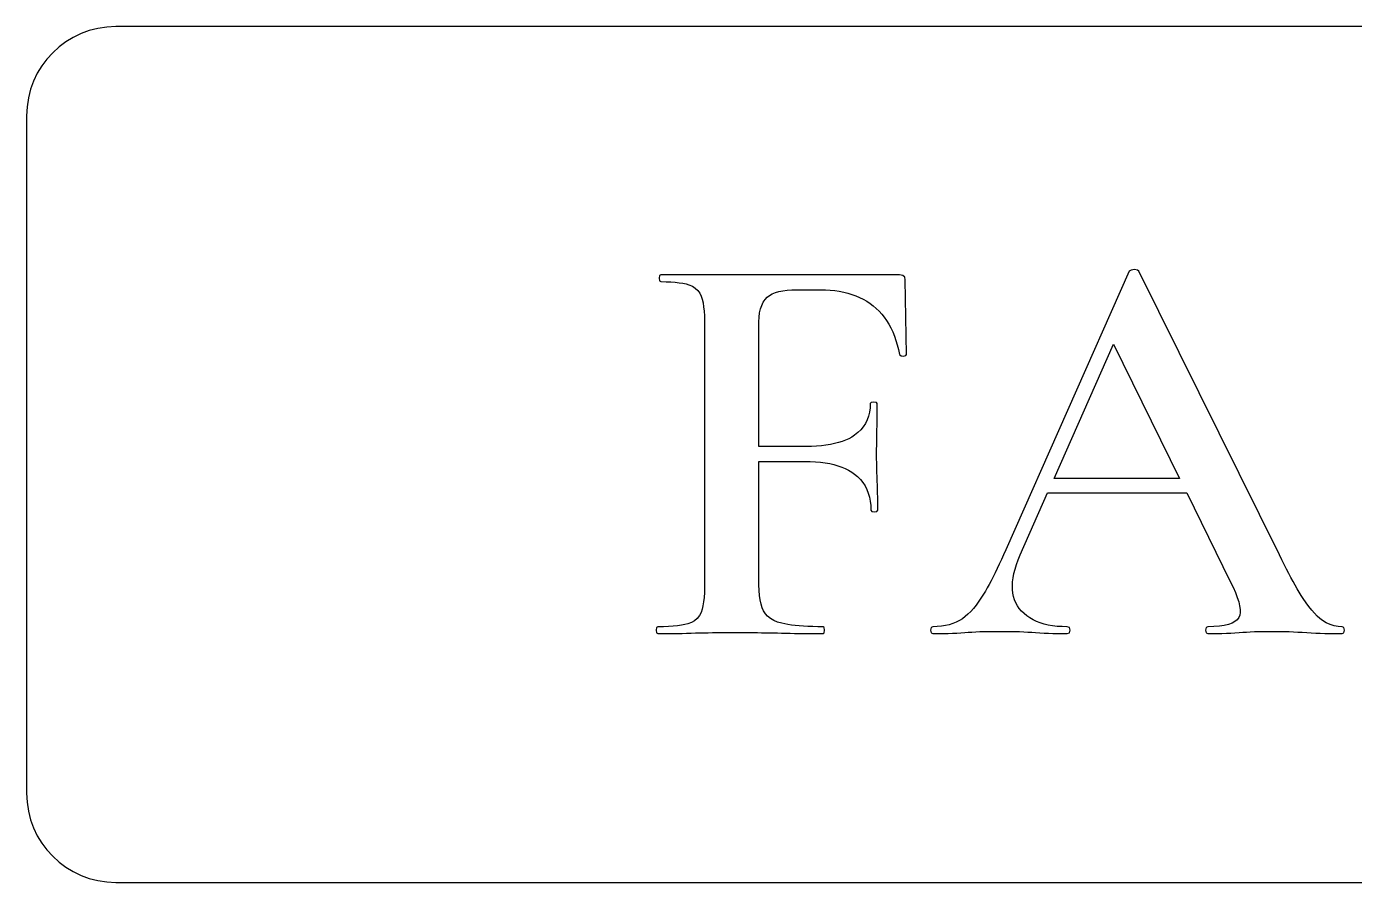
# Model space of a CAD drawing. Header units: millimetres. Extents: x -18.5 to 18.5, y -5.8 to 5.8.
# Drawn here: x -18.5 to -0.65, y -5.75 to 5.75 of the extents above; entities that cross this region are included whole.
import ezdxf

# ---------------------------------------------------------------- set-up
doc = ezdxf.new("R2010")
doc.units = ezdxf.units.MM
doc.layers.add('LETTERING_ETCH', color=7, linetype='Continuous')
doc.layers.add('PLATE_OUTLINE_REFERENCE', color=7, linetype='Continuous')

msp = doc.modelspace()

# ---------------------------------------------------------------- linework, layer by layer
at = {"layer": 'LETTERING_ETCH'}
for p, q in [((-9.990355, 2.403549), (-9.996142, 2.368827)), ((-9.996142, 2.368827), (-9.990355, 2.334105)), ((-9.972994, 2.415123), (-9.990355, 2.403549)), ((-9.990355, 2.334105), (-9.972994, 2.322531)), ((-6.763117, 2.415123), (-9.972994, 2.415123)), ((-9.972994, 2.322531), (-9.90292, 2.321665)), ((-9.90292, 2.321665), (-9.838199, 2.319067)), ((-6.72025, 2.407407), (-6.763117, 2.415123)), ((-6.69453, 2.384259), (-6.72025, 2.407407)), ((-6.685957, 2.345679), (-6.69453, 2.384259)), ((-6.670525, 1.342593), (-6.685957, 2.345679)), ((-3.676698, 2.46142), (-5.335648, -1.280864)), ((-3.65162, 2.478781), (-3.676698, 2.46142)), ((-3.607253, 2.484568), (-3.65162, 2.478781)), ((-3.564815, 2.478781), (-3.607253, 2.484568)), ((-3.545525, 2.46142), (-3.564815, 2.478781)), ((-1.655093, -1.350309), (-3.545525, 2.46142)), ((-9.838199, 2.319067), (-9.778833, 2.314736)), ((-9.778833, 2.314736), (-9.72482, 2.308673)), ((-9.72482, 2.308673), (-9.676162, 2.300879)), ((-9.676162, 2.300879), (-9.632858, 2.291352)), ((-9.632858, 2.291352), (-9.594907, 2.280093)), ((-9.594907, 2.280093), (-9.548765, 2.26034)), ((-9.548765, 2.26034), (-9.509105, 2.235031)), ((-9.509105, 2.235031), (-9.475926, 2.204167)), ((-9.475926, 2.204167), (-9.449228, 2.167747)), ((-9.449228, 2.167747), (-9.429012, 2.125772)), ((-8.510983, 2.137707), (-8.474875, 2.158083)), ((-8.474875, 2.158083), (-8.433341, 2.175323)), ((-8.433341, 2.175323), (-8.386381, 2.189429)), ((-8.386381, 2.189429), (-8.333996, 2.2004)), ((-8.333996, 2.2004), (-8.276186, 2.208237)), ((-8.276186, 2.208237), (-8.212951, 2.212939)), ((-8.212951, 2.212939), (-8.14429, 2.214506)), ((-8.14429, 2.214506), (-7.827932, 2.214506)), ((-7.827932, 2.214506), (-7.761273, 2.213228)), ((-7.761273, 2.213228), (-7.696622, 2.209393)), ((-7.696622, 2.209393), (-7.633981, 2.203001)), ((-7.633981, 2.203001), (-7.573348, 2.194052)), ((-7.573348, 2.194052), (-7.514724, 2.182546)), ((-7.514724, 2.182546), (-7.45811, 2.168484)), ((-7.45811, 2.168484), (-7.403504, 2.151865)), ((-7.403504, 2.151865), (-7.350907, 2.132689)), ((-9.429012, 2.125772), (-9.416045, 2.08537)), ((-9.416045, 2.08537), (-9.405436, 2.038752)), ((-9.405436, 2.038752), (-9.397184, 1.985918)), ((-9.397184, 1.985918), (-9.391289, 1.926869)), ((-8.632999, 1.956727), (-8.617016, 2.004126)), ((-8.617016, 2.004126), (-8.596466, 2.04617)), ((-8.596466, 2.04617), (-8.57135, 2.082861)), ((-8.57135, 2.082861), (-8.541667, 2.114198)), ((-8.541667, 2.114198), (-8.510983, 2.137707)), ((-7.350907, 2.132689), (-7.300319, 2.110956)), ((-7.300319, 2.110956), (-7.25174, 2.086666)), ((-7.25174, 2.086666), (-7.205169, 2.05982)), ((-7.205169, 2.05982), (-7.160608, 2.030417)), ((-7.160608, 2.030417), (-7.118056, 1.998457)), ((-7.118056, 1.998457), (-7.077603, 1.963894)), ((-7.077603, 1.963894), (-7.039343, 1.926684)), ((-9.391289, 1.926869), (-9.387753, 1.861604)), ((-9.387753, 1.861604), (-9.386574, 1.790123)), ((-9.386574, 1.790123), (-9.386574, -1.782407)), ((-8.653549, 1.782407), (-8.651266, 1.845868)), ((-8.651266, 1.845868), (-8.644416, 1.903975)), ((-8.644416, 1.903975), (-8.632999, 1.956727)), ((-7.039343, 1.926684), (-7.003274, 1.886825)), ((-7.003274, 1.886825), (-6.969396, 1.844318)), ((-6.969396, 1.844318), (-6.93771, 1.799164)), ((-6.93771, 1.799164), (-6.908216, 1.751361)), ((-8.653549, 0.108025), (-8.653549, 1.782407)), ((-6.908216, 1.751361), (-6.880913, 1.700909)), ((-6.880913, 1.700909), (-6.855801, 1.64781)), ((-6.855801, 1.64781), (-6.832881, 1.592063)), ((-6.832881, 1.592063), (-6.812153, 1.533668)), ((-6.812153, 1.533668), (-6.793616, 1.472624)), ((-6.793616, 1.472624), (-6.777271, 1.408932)), ((-4.687154, -0.324074), (-3.885684, 1.481258)), ((-3.885684, 1.481258), (-2.997885, -0.324074)), ((-6.777271, 1.408932), (-6.763117, 1.342593)), ((-6.763117, 1.342593), (-6.741898, 1.326196)), ((-6.741898, 1.326196), (-6.709105, 1.323302)), ((-6.709105, 1.323302), (-6.68017, 1.330054)), ((-6.68017, 1.330054), (-6.670525, 1.342593)), ((-7.167114, 0.569559), (-7.180213, 0.515689)), ((-7.159255, 0.626572), (-7.167114, 0.569559)), ((-7.156636, 0.686728), (-7.159255, 0.626572)), ((-7.145062, 0.698302), (-7.156636, 0.686728)), ((-7.11034, 0.70216), (-7.145062, 0.698302)), ((-7.075617, 0.698302), (-7.11034, 0.70216)), ((-7.064043, 0.686728), (-7.075617, 0.698302)), ((-7.064752, 0.489733), (-7.064358, 0.550674)), ((-7.064358, 0.550674), (-7.064122, 0.616339)), ((-7.064122, 0.616339), (-7.064043, 0.686728)), ((-7.250943, 0.372942), (-7.284998, 0.331647)), ((-7.222127, 0.417381), (-7.250943, 0.372942)), ((-7.19855, 0.464963), (-7.222127, 0.417381)), ((-7.180213, 0.515689), (-7.19855, 0.464963)), ((-7.066878, 0.335254), (-7.066012, 0.382023)), ((-7.066012, 0.382023), (-7.065303, 0.433516)), ((-7.065303, 0.433516), (-7.064752, 0.489733)), ((-7.489149, 0.19266), (-7.53558, 0.174897)), ((-7.44588, 0.212513), (-7.489149, 0.19266)), ((-7.405773, 0.234455), (-7.44588, 0.212513)), ((-7.368827, 0.258488), (-7.405773, 0.234455)), ((-7.324293, 0.293496), (-7.368827, 0.258488)), ((-7.284998, 0.331647), (-7.324293, 0.293496)), ((-7.071142, 0.123765), (-7.07037, 0.180864)), ((-7.07037, 0.180864), (-7.06929, 0.237346)), ((-7.06929, 0.237346), (-7.067901, 0.29321)), ((-7.067901, 0.29321), (-7.066878, 0.335254)), ((-8.020833, 0.108025), (-8.653549, 0.108025)), ((-7.949112, 0.10907), (-8.020833, 0.108025)), ((-7.880551, 0.112204), (-7.949112, 0.10907)), ((-7.815152, 0.117429), (-7.880551, 0.112204)), ((-7.752915, 0.124743), (-7.815152, 0.117429)), ((-7.693839, 0.134147), (-7.752915, 0.124743)), ((-7.637924, 0.14564), (-7.693839, 0.134147)), ((-7.585171, 0.159224), (-7.637924, 0.14564)), ((-7.53558, 0.174897), (-7.585171, 0.159224)), ((-7.071759, 0.007716), (-7.071605, 0.066049)), ((-7.071545, -0.053905), (-7.071759, 0.007716)), ((-7.071605, 0.066049), (-7.071142, 0.123765)), ((-8.653549, -1.751543), (-8.653549, -0.092593)), ((-8.653549, -0.092593), (-8.036265, -0.092593)), ((-8.036265, -0.092593), (-7.963258, -0.093771)), ((-7.963258, -0.093771), (-7.893411, -0.097308)), ((-7.893411, -0.097308), (-7.826726, -0.103202)), ((-7.826726, -0.103202), (-7.763203, -0.111454)), ((-7.763203, -0.111454), (-7.702841, -0.122064)), ((-7.702841, -0.122064), (-7.64564, -0.135031)), ((-7.64564, -0.135031), (-7.591601, -0.150356)), ((-7.591601, -0.150356), (-7.540724, -0.168038)), ((-7.540724, -0.168038), (-7.493007, -0.188079)), ((-7.070902, -0.115312), (-7.071545, -0.053905)), ((-7.06983, -0.176505), (-7.070902, -0.115312)), ((-7.06833, -0.237483), (-7.06983, -0.176505)), ((-7.493007, -0.188079), (-7.448453, -0.210477)), ((-7.448453, -0.210477), (-7.407059, -0.235232)), ((-7.407059, -0.235232), (-7.368827, -0.262346)), ((-7.368827, -0.262346), (-7.327045, -0.297762)), ((-7.327045, -0.297762), (-7.28966, -0.336111)), ((-7.28966, -0.336111), (-7.256674, -0.377392)), ((-7.066401, -0.298247), (-7.06833, -0.237483)), ((-7.064043, -0.358796), (-7.066401, -0.298247)), ((-2.997885, -0.324074), (-4.687154, -0.324074)), ((-7.256674, -0.377392), (-7.228086, -0.421605)), ((-7.228086, -0.421605), (-7.203897, -0.46875)), ((-7.203897, -0.46875), (-7.184105, -0.518827)), ((-7.184105, -0.518827), (-7.168711, -0.571836)), ((-7.061996, -0.411155), (-7.064043, -0.358796)), ((-7.060264, -0.464616), (-7.061996, -0.411155)), ((-7.058847, -0.51918), (-7.060264, -0.464616)), ((-7.057744, -0.574846), (-7.058847, -0.51918)), ((-5.142747, -1.350309), (-4.772792, -0.516975)), ((-4.772792, -0.516975), (-2.903023, -0.516975)), ((-2.903023, -0.516975), (-2.318673, -1.705247)), ((-7.168711, -0.571836), (-7.157716, -0.627778)), ((-7.157716, -0.627778), (-7.151119, -0.686651)), ((-7.151119, -0.686651), (-7.14892, -0.748457)), ((-7.056957, -0.631614), (-7.057744, -0.574846)), ((-7.056485, -0.689484), (-7.056957, -0.631614)), ((-7.056327, -0.748457), (-7.056485, -0.689484)), ((-7.14892, -0.748457), (-7.137346, -0.765818)), ((-7.137346, -0.765818), (-7.102623, -0.771605)), ((-7.102623, -0.771605), (-7.067901, -0.765818)), ((-7.067901, -0.765818), (-7.056327, -0.748457)), ((-5.393947, -1.412144), (-5.422454, -1.474007)), ((-5.365012, -1.347763), (-5.393947, -1.412144)), ((-5.335648, -1.280864), (-5.365012, -1.347763)), ((-5.192114, -1.480222), (-5.169418, -1.416407)), ((-5.169418, -1.416407), (-5.142747, -1.350309)), ((-1.623144, -1.416341), (-1.655093, -1.350309)), ((-1.591834, -1.47976), (-1.623144, -1.416341)), ((-5.478181, -1.590176), (-5.505401, -1.644483)), ((-5.450532, -1.53335), (-5.478181, -1.590176)), ((-5.422454, -1.474007), (-5.450532, -1.53335)), ((-5.236343, -1.657966), (-5.225576, -1.601002)), ((-5.225576, -1.601002), (-5.210833, -1.541753)), ((-5.210833, -1.541753), (-5.192114, -1.480222)), ((-1.561161, -1.540563), (-1.591834, -1.47976)), ((-1.531126, -1.598753), (-1.561161, -1.540563)), ((-1.501728, -1.654327), (-1.531126, -1.598753)), ((-9.386574, -1.782407), (-9.38786, -1.853995)), ((-8.651835, -1.825596), (-8.653549, -1.751543)), ((-5.558556, -1.745542), (-5.584491, -1.792294)), ((-5.532193, -1.696272), (-5.558556, -1.745542)), ((-5.505401, -1.644483), (-5.532193, -1.696272)), ((-5.245949, -1.765046), (-5.243134, -1.712648)), ((-5.244788, -1.815161), (-5.245949, -1.765046)), ((-5.243134, -1.712648), (-5.236343, -1.657966)), ((-2.318673, -1.705247), (-2.280664, -1.782884)), ((-2.280664, -1.782884), (-2.248943, -1.854614)), ((-1.472968, -1.707288), (-1.501728, -1.654327)), ((-1.444846, -1.757633), (-1.472968, -1.707288)), ((-1.417362, -1.805364), (-1.444846, -1.757633)), ((-9.391718, -1.919582), (-9.398148, -1.979167)), ((-9.38786, -1.853995), (-9.391718, -1.919582)), ((-8.646691, -1.893433), (-8.651835, -1.825596)), ((-8.638117, -1.955054), (-8.646691, -1.893433)), ((-8.626115, -2.01046), (-8.638117, -1.955054)), ((-5.659722, -1.917438), (-5.696434, -1.972114)), ((-5.635074, -1.878242), (-5.659722, -1.917438)), ((-5.609997, -1.836527), (-5.635074, -1.878242)), ((-5.584491, -1.792294), (-5.609997, -1.836527)), ((-5.23965, -1.862993), (-5.244788, -1.815161)), ((-5.230537, -1.908541), (-5.23965, -1.862993)), ((-5.217447, -1.951806), (-5.230537, -1.908541)), ((-5.200381, -1.992788), (-5.217447, -1.951806)), ((-2.248943, -1.854614), (-2.223508, -1.920439)), ((-2.223508, -1.920439), (-2.204361, -1.980357)), ((-1.390515, -1.850481), (-1.417362, -1.805364)), ((-1.364306, -1.892983), (-1.390515, -1.850481)), ((-1.338735, -1.93287), (-1.364306, -1.892983)), ((-1.299367, -1.990898), (-1.338735, -1.93287)), ((-9.43287, -2.121914), (-9.454784, -2.165123)), ((-9.418724, -2.080333), (-9.43287, -2.121914)), ((-9.40715, -2.03275), (-9.418724, -2.080333)), ((-9.398148, -1.979167), (-9.40715, -2.03275)), ((-8.610682, -2.059649), (-8.626115, -2.01046)), ((-8.591821, -2.102623), (-8.610682, -2.059649)), ((-8.567816, -2.140454), (-8.591821, -2.102623)), ((-8.536951, -2.174211), (-8.567816, -2.140454)), ((-5.807292, -2.109375), (-5.844485, -2.146207)), ((-5.770218, -2.068082), (-5.807292, -2.109375)), ((-5.733266, -2.022328), (-5.770218, -2.068082)), ((-5.696434, -1.972114), (-5.733266, -2.022328)), ((-5.179339, -2.031486), (-5.200381, -1.992788)), ((-5.154321, -2.067901), (-5.179339, -2.031486)), ((-5.123662, -2.104427), (-5.154321, -2.067901)), ((-5.089853, -2.138031), (-5.123662, -2.104427)), ((-5.052894, -2.168712), (-5.089853, -2.138031)), ((-2.204361, -1.980357), (-2.191501, -2.03437)), ((-2.191501, -2.03437), (-2.184928, -2.082476)), ((-2.184642, -2.124676), (-2.190644, -2.16097)), ((-2.184928, -2.082476), (-2.184642, -2.124676)), ((-1.260629, -2.04373), (-1.299367, -1.990898)), ((-1.222521, -2.091364), (-1.260629, -2.04373)), ((-1.185043, -2.133803), (-1.222521, -2.091364)), ((-1.148195, -2.171044), (-1.185043, -2.133803)), ((-10.011574, -2.314815), (-10.028935, -2.326389)), ((-9.937248, -2.314027), (-10.011574, -2.314815)), ((-9.868591, -2.311665), (-9.937248, -2.314027)), ((-9.805603, -2.307729), (-9.868591, -2.311665)), ((-9.748284, -2.302217), (-9.805603, -2.307729)), ((-9.696633, -2.295131), (-9.748284, -2.302217)), ((-9.650652, -2.28647), (-9.696633, -2.295131)), ((-9.61034, -2.276235), (-9.650652, -2.28647)), ((-9.561265, -2.257716), (-9.61034, -2.276235)), ((-9.518981, -2.233025), (-9.561265, -2.257716)), ((-9.483488, -2.20216), (-9.518981, -2.233025)), ((-9.454784, -2.165123), (-9.483488, -2.20216)), ((-8.499228, -2.203897), (-8.536951, -2.174211)), ((-8.454647, -2.22951), (-8.499228, -2.203897)), ((-8.403206, -2.25105), (-8.454647, -2.22951)), ((-8.344907, -2.268519), (-8.403206, -2.25105)), ((-8.306019, -2.277315), (-8.344907, -2.268519)), ((-8.263426, -2.285185), (-8.306019, -2.277315)), ((-8.21713, -2.29213), (-8.263426, -2.285185)), ((-8.16713, -2.298148), (-8.21713, -2.29213)), ((-8.113426, -2.303241), (-8.16713, -2.298148)), ((-8.056019, -2.307407), (-8.113426, -2.303241)), ((-7.994907, -2.310648), (-8.056019, -2.307407)), ((-7.930093, -2.312963), (-7.994907, -2.310648)), ((-7.861574, -2.314352), (-7.930093, -2.312963)), ((-7.789352, -2.314815), (-7.861574, -2.314352)), ((-7.777778, -2.326389), (-7.789352, -2.314815)), ((-6.315586, -2.314815), (-6.338735, -2.326389)), ((-6.257244, -2.313083), (-6.315586, -2.314815)), ((-6.201263, -2.307886), (-6.257244, -2.313083)), ((-6.147644, -2.299225), (-6.201263, -2.307886)), ((-6.096388, -2.2871), (-6.147644, -2.299225)), ((-6.047493, -2.27151), (-6.096388, -2.2871)), ((-6.000961, -2.252457), (-6.047493, -2.27151)), ((-5.95679, -2.229938), (-6.000961, -2.252457)), ((-5.919235, -2.206489), (-5.95679, -2.229938)), ((-5.8818, -2.178578), (-5.919235, -2.206489)), ((-5.844485, -2.146207), (-5.8818, -2.178578)), ((-5.012784, -2.196472), (-5.052894, -2.168712)), ((-4.969524, -2.221309), (-5.012784, -2.196472)), ((-4.923113, -2.243224), (-4.969524, -2.221309)), ((-4.873553, -2.262218), (-4.923113, -2.243224)), ((-4.820842, -2.278289), (-4.873553, -2.262218)), ((-4.76498, -2.291438), (-4.820842, -2.278289)), ((-4.705968, -2.301666), (-4.76498, -2.291438)), ((-4.643806, -2.308971), (-4.705968, -2.301666)), ((-4.578494, -2.313354), (-4.643806, -2.308971)), ((-4.510031, -2.314815), (-4.578494, -2.313354)), ((-4.481096, -2.326389), (-4.510031, -2.314815)), ((-2.619599, -2.314815), (-2.642747, -2.326389)), ((-2.537133, -2.312886), (-2.619599, -2.314815)), ((-2.463349, -2.307099), (-2.537133, -2.312886)), ((-2.398245, -2.297454), (-2.463349, -2.307099)), ((-2.341821, -2.283951), (-2.398245, -2.297454)), ((-2.294078, -2.26659), (-2.341821, -2.283951)), ((-2.255015, -2.24537), (-2.294078, -2.26659)), ((-2.224633, -2.220293), (-2.255015, -2.24537)), ((-2.202932, -2.191358), (-2.224633, -2.220293)), ((-2.190644, -2.16097), (-2.202932, -2.191358)), ((-1.111977, -2.20309), (-1.148195, -2.171044)), ((-1.076389, -2.229938), (-1.111977, -2.20309)), ((-1.026389, -2.260494), (-1.076389, -2.229938)), ((-0.975154, -2.284259), (-1.026389, -2.260494)), ((-0.922685, -2.301235), (-0.975154, -2.284259)), ((-0.868981, -2.31142), (-0.922685, -2.301235)), ((-0.814043, -2.314815), (-0.868981, -2.31142)), ((-0.790895, -2.326389), (-0.814043, -2.314815)), ((-10.028935, -2.326389), (-10.034722, -2.361111)), ((-10.034722, -2.361111), (-10.028935, -2.395833)), ((-10.028935, -2.395833), (-10.011574, -2.407407)), ((-10.011574, -2.407407), (-9.962384, -2.407287)), ((-9.962384, -2.407287), (-9.911265, -2.406925)), ((-9.911265, -2.406925), (-9.858218, -2.406322)), ((-9.858218, -2.406322), (-9.803241, -2.405478)), ((-9.803241, -2.405478), (-9.746335, -2.404393)), ((-9.746335, -2.404393), (-9.6875, -2.403067)), ((-9.6875, -2.403067), (-9.626736, -2.4015)), ((-9.626736, -2.4015), (-9.564043, -2.399691)), ((-9.564043, -2.399691), (-9.507268, -2.398072)), ((-9.507268, -2.398072), (-9.450112, -2.396643)), ((-9.450112, -2.396643), (-9.392575, -2.395405)), ((-9.392575, -2.395405), (-9.334657, -2.394357)), ((-9.334657, -2.394357), (-9.276358, -2.393499)), ((-9.276358, -2.393499), (-9.217678, -2.392833)), ((-9.217678, -2.392833), (-9.158617, -2.392356)), ((-9.158617, -2.392356), (-9.099175, -2.392071)), ((-9.099175, -2.392071), (-9.039352, -2.391975)), ((-9.039352, -2.391975), (-8.975641, -2.392029)), ((-8.975641, -2.392029), (-8.913109, -2.39219)), ((-8.913109, -2.39219), (-8.851755, -2.392458)), ((-8.851755, -2.392458), (-8.791581, -2.392833)), ((-8.791581, -2.392833), (-8.732585, -2.393315)), ((-8.732585, -2.393315), (-8.674769, -2.393904)), ((-8.674769, -2.393904), (-8.618131, -2.394601)), ((-8.618131, -2.394601), (-8.562671, -2.395405)), ((-8.562671, -2.395405), (-8.508391, -2.396316)), ((-8.508391, -2.396316), (-8.45529, -2.397334)), ((-8.45529, -2.397334), (-8.403367, -2.398459)), ((-8.403367, -2.398459), (-8.352623, -2.399691)), ((-8.352623, -2.399691), (-8.292824, -2.401157)), ((-8.292824, -2.401157), (-8.233796, -2.402469)), ((-8.233796, -2.402469), (-8.17554, -2.403627)), ((-8.17554, -2.403627), (-8.118056, -2.40463)), ((-8.118056, -2.40463), (-8.061343, -2.405478)), ((-8.061343, -2.405478), (-8.005401, -2.406173)), ((-8.005401, -2.406173), (-7.950231, -2.406713)), ((-7.950231, -2.406713), (-7.895833, -2.407099)), ((-7.895833, -2.407099), (-7.842207, -2.40733)), ((-7.842207, -2.40733), (-7.789352, -2.407407)), ((-7.789352, -2.407407), (-7.777778, -2.395833)), ((-7.77392, -2.361111), (-7.777778, -2.326389)), ((-7.777778, -2.395833), (-7.77392, -2.361111)), ((-6.338735, -2.326389), (-6.346451, -2.361111)), ((-6.346451, -2.361111), (-6.338735, -2.395833)), ((-6.338735, -2.395833), (-6.315586, -2.407407)), ((-6.315586, -2.407407), (-6.244489, -2.407092)), ((-6.244489, -2.407092), (-6.176698, -2.406148)), ((-6.176698, -2.406148), (-6.112213, -2.404573)), ((-6.112213, -2.404573), (-6.051036, -2.402368)), ((-6.051036, -2.402368), (-5.993166, -2.399534)), ((-5.993166, -2.399534), (-5.938602, -2.39607)), ((-5.938602, -2.39607), (-5.887346, -2.391975)), ((-5.887346, -2.391975), (-5.842074, -2.388358)), ((-5.842074, -2.388358), (-5.793065, -2.385224)), ((-5.793065, -2.385224), (-5.740319, -2.382571)), ((-5.740319, -2.382571), (-5.683835, -2.380401)), ((-5.683835, -2.380401), (-5.623614, -2.378713)), ((-5.623614, -2.378713), (-5.559655, -2.377508)), ((-5.559655, -2.377508), (-5.491958, -2.376784)), ((-5.491958, -2.376784), (-5.420525, -2.376543)), ((-5.420525, -2.376543), (-5.34879, -2.376784)), ((-5.34879, -2.376784), (-5.280189, -2.377508)), ((-5.280189, -2.377508), (-5.214723, -2.378713)), ((-5.214723, -2.378713), (-5.152392, -2.380401)), ((-5.152392, -2.380401), (-5.093195, -2.382571)), ((-5.093195, -2.382571), (-5.037133, -2.385224)), ((-5.037133, -2.385224), (-4.984206, -2.388358)), ((-4.984206, -2.388358), (-4.934414, -2.391975)), ((-4.934414, -2.391975), (-4.878512, -2.39607)), ((-4.878512, -2.39607), (-4.821035, -2.399534)), ((-4.821035, -2.399534), (-4.761983, -2.402368)), ((-4.761983, -2.402368), (-4.701357, -2.404573)), ((-4.701357, -2.404573), (-4.639157, -2.406148)), ((-4.639157, -2.406148), (-4.575381, -2.407092)), ((-4.575381, -2.407092), (-4.510031, -2.407407)), ((-4.510031, -2.407407), (-4.481096, -2.395833)), ((-4.471451, -2.361111), (-4.481096, -2.326389)), ((-4.481096, -2.395833), (-4.471451, -2.361111)), ((-2.642747, -2.326389), (-2.650463, -2.361111)), ((-2.650463, -2.361111), (-2.642747, -2.395833)), ((-2.642747, -2.395833), (-2.619599, -2.407407)), ((-2.619599, -2.407407), (-2.554327, -2.407092)), ((-2.554327, -2.407092), (-2.490788, -2.406148)), ((-2.490788, -2.406148), (-2.428981, -2.404573)), ((-2.428981, -2.404573), (-2.368906, -2.402368)), ((-2.368906, -2.402368), (-2.310563, -2.399534)), ((-2.310563, -2.399534), (-2.253953, -2.39607)), ((-2.253953, -2.39607), (-2.199074, -2.391975)), ((-2.199074, -2.391975), (-2.150788, -2.388358)), ((-2.150788, -2.388358), (-2.100453, -2.385224)), ((-2.100453, -2.385224), (-2.048069, -2.382571)), ((-2.048069, -2.382571), (-1.993634, -2.380401)), ((-1.993634, -2.380401), (-1.93715, -2.378713)), ((-1.93715, -2.378713), (-1.878617, -2.377508)), ((-1.878617, -2.377508), (-1.818034, -2.376784)), ((-1.818034, -2.376784), (-1.755401, -2.376543)), ((-1.755401, -2.376543), (-1.699158, -2.376784)), ((-1.699158, -2.376784), (-1.642313, -2.377508)), ((-1.642313, -2.377508), (-1.584864, -2.378713)), ((-1.584864, -2.378713), (-1.526813, -2.380401)), ((-1.526813, -2.380401), (-1.468159, -2.382571)), ((-1.468159, -2.382571), (-1.408902, -2.385224)), ((-1.408902, -2.385224), (-1.349043, -2.388358)), ((-1.349043, -2.388358), (-1.28858, -2.391975)), ((-1.28858, -2.391975), (-1.227997, -2.395592)), ((-1.227997, -2.395592), (-1.167776, -2.398727)), ((-1.167776, -2.398727), (-1.107916, -2.401379)), ((-1.107916, -2.401379), (-1.048418, -2.403549)), ((-1.048418, -2.403549), (-0.989282, -2.405237)), ((-0.989282, -2.405237), (-0.930507, -2.406443)), ((-0.930507, -2.406443), (-0.872094, -2.407166)), ((-0.872094, -2.407166), (-0.814043, -2.407407)), ((-0.814043, -2.407407), (-0.790895, -2.395833)), ((-0.783179, -2.361111), (-0.790895, -2.326389)), ((-0.790895, -2.395833), (-0.783179, -2.361111))]:
    msp.add_line(p, q, dxfattribs=at)
at = {"layer": 'PLATE_OUTLINE_REFERENCE'}
for p, q in [((17.3, 5.75), (-17.3, 5.75)), ((-18.5, 4.55), (-18.5, -4.55)), ((-17.3, -5.75), (17.3, -5.75))]:
    msp.add_line(p, q, dxfattribs=at)
for centre, start, end in [((-17.3, 4.55), 90, 180), ((-17.3, -4.55), -180, -90)]:
    msp.add_arc(centre, 1.2, start, end, dxfattribs=at)

doc.saveas('drawing.dxf')
